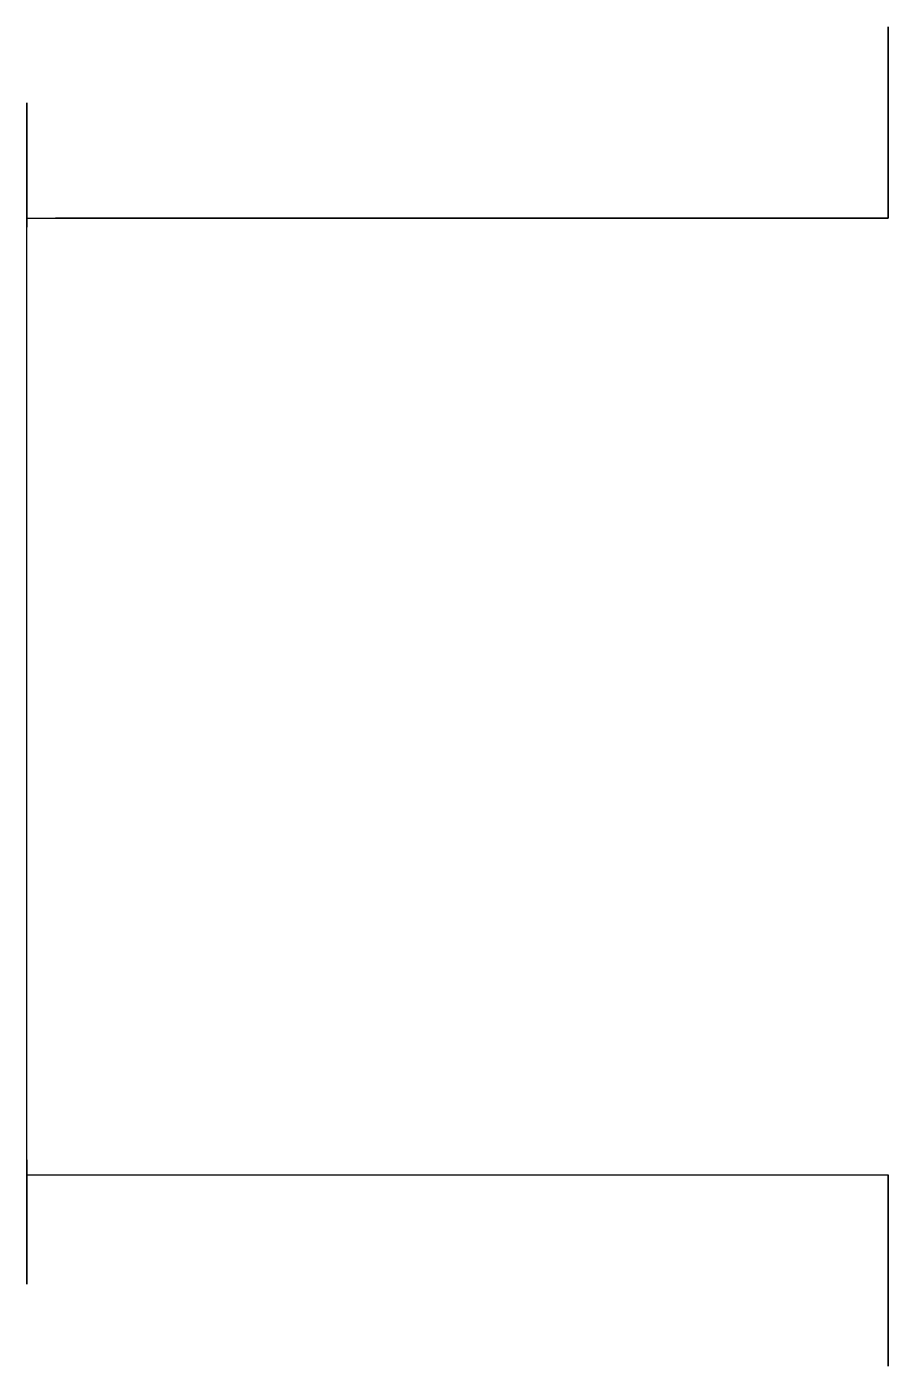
# Model space of a CAD drawing. Header units: millimetres. Extents: x 0 to 14579, y -20 to 120.
# Drawn here: x 0 to 90, y -20 to 120 of the extents above; entities outside this region: 1.
import ezdxf

# ---------------------------------------------------------------- set-up
doc = ezdxf.new("R2010")
doc.units = ezdxf.units.MM
doc.header["$MEASUREMENT"] = 0
doc.layers.get('0').update_dxf_attribs({"true_color": 0xc2ced6})

msp = doc.modelspace()

# ---------------------------------------------------------------- linework, layer by layer
for p, q in [((90.01, 100), (90.01, 120)), ((0.01, 0), (0.01, 100)), ((0.01, 100), (90.01, 100)), ((0.01, 0), (90.01, 0)), ((90.01, 0), (90.01, -20))]:
    msp.add_line(p, q)
at = {"extrusion": (-1, 0, 0)}
for p, q in [((90.01, 120), (90.01, 120, 60)), ((90.01, 120, 60), (90.01, 100, 60)), ((90.01, 100, 60), (3.01, 100, 60)), ((90.01, -20, 60), (90.01, 0, 60)), ((90.01, -20), (90.01, -20, 60)), ((90.01, -20, 60), (90.01, -20, 60))]:
    msp.add_line(p, q, dxfattribs=at)
for centre in [(-105.55, 32.14), (4.93, 28.67)]:
    msp.add_circle(centre, 6.5, dxfattribs=at)
msp.add_circle((14572.34, 96.18), 6.5)

doc.saveas('drawing.dxf')
